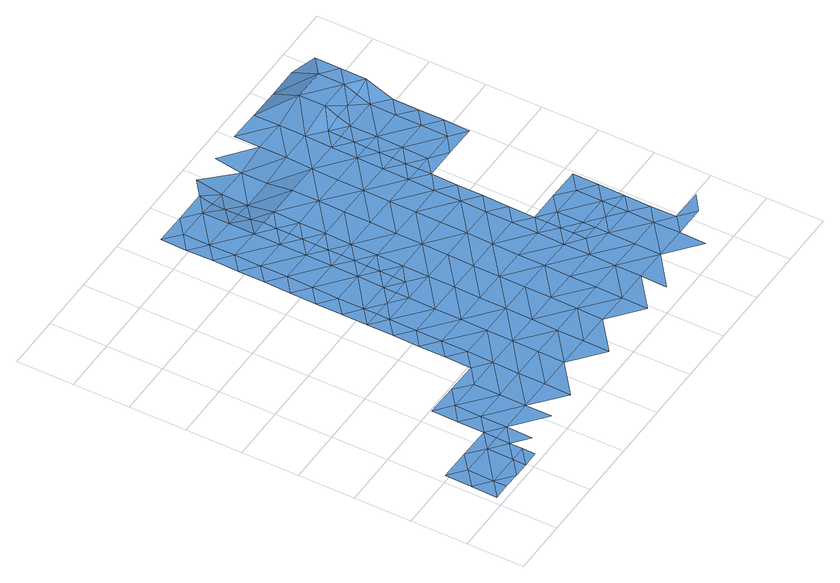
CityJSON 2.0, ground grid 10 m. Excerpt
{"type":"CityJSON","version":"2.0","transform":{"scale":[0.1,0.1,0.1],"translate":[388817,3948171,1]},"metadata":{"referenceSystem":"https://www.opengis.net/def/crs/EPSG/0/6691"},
"CityObjects":{
"waterbody1":{"type":"WaterBody","attributes":{"name":"10","class":"1140","function":"1","WaterBodyRiverFloodingRiskAttribute.description":"1","WaterBodyRiverFloodingRiskAttribute.rank":"2","WaterBodyRiverFloodingRiskAttribute.adminType":"2","WaterBodyRiverFloodingRiskAttribute.scale":"L2"},"geometry":[{"type":"MultiSurface","lod":"1","boundaries":[[[0,1,2]],[[3,4,0]],[[5,6,2]],[[7,8,9]],[[10,5,1]],[[1,5,2]],[[10,11,5]],[[3,0,2]],[[8,12,6]],[[6,5,9]],[[9,8,6]],[[13,14,6]],[[15,9,5]],[[15,5,11]],[[12,13,6]],[[6,14,2]],[[14,3,2]],[[7,9,15]]]}]},
"waterbody2":{"type":"WaterBody","attributes":{"name":"10","class":"1140","function":"1","WaterBodyRiverFloodingRiskAttribute.description":"1","WaterBodyRiverFloodingRiskAttribute.rank":"3","WaterBodyRiverFloodingRiskAttribute.adminType":"2","WaterBodyRiverFloodingRiskAttribute.scale":"L2"},"geometry":[{"type":"MultiSurface","lod":"1","boundaries":[[[1,16,10]],[[17,16,1]],[[10,16,11]],[[11,18,19]],[[11,16,18]],[[18,20,19]],[[19,20,21]],[[20,22,21]],[[18,16,23]],[[18,24,20]],[[16,25,23]],[[23,24,18]],[[20,26,22]],[[20,24,26]],[[27,28,23]],[[23,29,24]],[[24,30,26]],[[22,26,31]],[[23,28,29]],[[24,29,30]],[[31,26,30]],[[27,32,28]],[[28,33,29]],[[34,31,30]],[[35,31,34]],[[36,35,34]],[[37,35,36]],[[33,28,32]],[[38,39,37]],[[36,38,37]],[[30,29,40]],[[29,33,40]],[[34,41,36]],[[38,42,39]],[[39,42,43]],[[34,30,41]],[[41,30,40]],[[36,44,38]],[[45,43,42]],[[33,46,40]],[[32,47,48]],[[33,32,46]],[[36,41,44]],[[46,32,48]],[[42,38,49]],[[45,42,50]],[[49,38,44]],[[40,51,41]],[[52,40,46]],[[41,51,44]],[[53,42,49]],[[47,54,48]],[[50,42,53]],[[51,40,52]],[[44,55,49]],[[56,50,53]],[[57,44,51]],[[46,48,58]],[[49,59,53]],[[52,46,58]],[[55,44,57]],[[55,59,49]],[[48,54,58]],[[56,53,60]],[[59,60,53]],[[61,52,58]],[[51,52,62]],[[51,63,57]],[[62,52,61]],[[54,64,58]],[[59,65,60]],[[65,66,67]],[[57,68,55]],[[67,60,65]],[[63,68,57]],[[51,62,63]],[[65,69,66]],[[54,70,64]],[[55,71,59]],[[72,66,69]],[[61,58,73]],[[74,72,69]],[[68,71,55]],[[75,62,61]],[[58,64,73]],[[76,77,78]],[[78,74,76]],[[74,69,76]],[[79,61,73]],[[62,75,63]],[[65,80,69]],[[76,81,77]],[[70,82,64]],[[65,59,80]],[[83,81,84]],[[83,77,81]],[[75,61,79]],[[80,59,71]],[[75,85,63]],[[86,84,87]],[[85,88,63]],[[84,81,87]],[[89,86,87]],[[76,69,90]],[[73,91,79]],[[90,69,80]],[[73,64,91]],[[87,92,89]],[[68,63,88]],[[68,93,71]],[[92,94,95]],[[95,89,92]],[[91,64,82]],[[88,93,68]],[[96,97,76]],[[98,87,81]],[[92,99,94]],[[99,100,101]],[[76,90,96]],[[81,76,97]],[[101,94,99]],[[75,79,102]],[[80,71,93]],[[102,79,91]],[[75,103,85]],[[104,105,82]],[[87,98,92]],[[102,103,75]],[[99,106,100]],[[93,107,80]],[[80,108,90]],[[109,106,110]],[[109,100,106]],[[98,81,97]],[[82,105,91]],[[111,99,92]],[[90,112,96]],[[98,111,92]],[[113,110,106]],[[88,85,114]],[[108,112,90]],[[114,85,103]],[[80,107,108]],[[88,115,93]],[[99,116,106]],[[102,91,117]],[[112,118,96]],[[103,102,119]],[[120,116,99]],[[91,105,117]],[[120,99,111]],[[88,114,121]],[[97,96,118]],[[122,123,103]],[[103,123,114]],[[103,119,122]],[[98,97,118]],[[124,102,117]],[[113,106,116]],[[88,121,115]],[[119,102,124]],[[107,125,108]],[[107,93,125]],[[123,126,114]],[[127,121,114]],[[98,128,111]],[[126,127,114]],[[125,93,115]],[[129,128,98]],[[128,120,111]],[[108,130,112]],[[105,131,117]],[[132,119,124]],[[98,118,129]],[[115,121,133]],[[130,108,125]],[[112,134,118]],[[105,135,136]],[[121,127,133]],[[128,137,120]],[[131,105,136]],[[124,117,131]],[[132,124,138]],[[139,115,133]],[[116,120,137]],[[125,115,139]],[[112,130,134]],[[134,140,118]],[[141,130,125]],[[137,142,116]],[[139,141,125]],[[143,124,131]],[[144,116,142]],[[138,124,143]],[[129,145,128]],[[129,118,145]],[[146,134,130]],[[141,146,130]],[[145,118,140]],[[131,136,147]],[[148,138,143]],[[149,143,131]],[[145,150,128]],[[128,151,137]],[[152,153,134]],[[134,153,140]],[[149,131,147]],[[152,134,146]],[[147,136,154]],[[155,148,143]],[[156,142,137]],[[157,158,140]],[[155,143,149]],[[140,153,157]],[[145,140,158]],[[128,150,151]],[[154,159,147]],[[158,160,145]],[[161,150,145]],[[160,161,145]],[[162,142,156]],[[137,151,156]],[[163,151,150]],[[164,163,150]],[[164,150,161]],[[162,156,165]],[[166,156,151]],[[167,151,163]],[[167,166,151]],[[168,167,163]],[[165,156,166]],[[168,169,167]],[[165,166,170]],[[169,171,167]],[[166,167,171]],[[172,171,169]],[[170,166,173]],[[173,166,171]],[[172,174,171]],[[170,173,175]],[[171,176,173]],[[171,174,176]],[[173,177,175]],[[173,176,177]]]}]},
"waterbody3":{"type":"WaterBody","attributes":{"name":"10","class":"1140","function":"1","WaterBodyRiverFloodingRiskAttribute.description":"1","WaterBodyRiverFloodingRiskAttribute.rank":"2","WaterBodyRiverFloodingRiskAttribute.adminType":"2","WaterBodyRiverFloodingRiskAttribute.scale":"L2"},"geometry":[{"type":"MultiSurface","lod":"1","boundaries":[[[45,178,43]],[[179,180,181]],[[182,183,184]],[[180,185,181]],[[67,66,186]],[[178,50,186]],[[187,188,89]],[[78,77,189]],[[190,84,188]],[[178,186,191]],[[192,193,194]],[[185,188,195]],[[66,191,186]],[[196,197,192]],[[185,180,190]],[[72,74,191]],[[184,180,179]],[[181,185,198]],[[194,193,110]],[[45,50,178]],[[77,190,189]],[[198,185,195]],[[189,190,180]],[[197,193,192]],[[89,95,187]],[[86,89,188]],[[198,195,199]],[[189,74,78]],[[83,84,190]],[[100,109,193]],[[95,94,187]],[[72,191,66]],[[100,193,200]],[[101,100,200]],[[186,60,67]],[[56,60,186]],[[189,191,74]],[[201,183,182]],[[43,178,201]],[[77,83,190]],[[94,101,200]],[[187,195,188]],[[184,189,180]],[[195,187,197]],[[185,190,188]],[[186,50,56]],[[199,197,196]],[[183,191,184]],[[192,194,202]],[[201,178,183]],[[188,84,86]],[[109,110,193]],[[193,197,200]],[[196,192,202]],[[178,191,183]],[[182,184,179]],[[94,200,187]],[[187,200,197]],[[197,199,195]],[[189,184,191]]]}]},
"waterbody4":{"type":"WaterBody","attributes":{"name":"10","class":"1140","function":"1","WaterBodyRiverFloodingRiskAttribute.description":"1","WaterBodyRiverFloodingRiskAttribute.rank":"2","WaterBodyRiverFloodingRiskAttribute.adminType":"2","WaterBodyRiverFloodingRiskAttribute.scale":"L2"},"geometry":[{"type":"MultiSurface","lod":"1","boundaries":[[[203,138,204]],[[122,132,203]],[[205,206,207]],[[208,207,209]],[[123,208,126]],[[132,138,203]],[[126,208,127]],[[127,208,209]],[[122,203,123]],[[205,204,155]],[[203,208,123]],[[204,207,208]],[[209,207,206]],[[204,138,148]],[[205,207,204]],[[203,204,208]],[[119,132,122]],[[148,155,204]]]}]},
"waterbody5":{"type":"WaterBody","attributes":{"name":"10","class":"1140","function":"1","WaterBodyRiverFloodingRiskAttribute.description":"1","WaterBodyRiverFloodingRiskAttribute.rank":"2","WaterBodyRiverFloodingRiskAttribute.adminType":"2","WaterBodyRiverFloodingRiskAttribute.scale":"L2"},"geometry":[{"type":"MultiSurface","lod":"1","boundaries":[[[210,169,211]],[[157,153,212]],[[213,214,215]],[[216,217,215]],[[218,219,146]],[[160,158,220]],[[210,221,222]],[[212,219,216]],[[220,210,211]],[[152,146,219]],[[211,161,220]],[[174,172,210]],[[220,161,160]],[[152,219,153]],[[220,214,221]],[[222,174,210]],[[212,216,214]],[[158,157,212]],[[168,163,211]],[[221,214,213]],[[222,221,213]],[[212,220,158]],[[172,169,210]],[[217,216,218]],[[218,216,219]],[[211,169,168]],[[164,161,211]],[[211,163,164]],[[215,214,216]],[[221,210,220]],[[220,212,214]],[[153,219,212]]]}]}
},
"vertices":[
[120,32,15],[120,55,15],[91,32,15],[91,9,15],[119,9,15],[92,78,15],[35,33,15],[8,103,15],[7,56,15],[36,79,15],[120,78,15],[121,101,15],[6,10,15],[35,10,15],[63,9,15],[64,102,15],
[149,78,15],[148,32,15],[149,124,15],[121,147,15],[150,170,15],[122,194,15],[178,193,15],[205,77,15],[206,123,15],[205,31,15],[206,169,15],[261,30,15],[262,76,15],[262,123,15],[263,169,15],[235,192,15],[318,76,15],[319,122,15],[264,215,15],[236,238,15],[264,261,15],[236,285,15],[265,307,15],[237,331,15],[319,168,15],[320,214,15],[265,354,15],[237,377,15],[321,260,15],[266,377,15],[375,121,15],[374,29,15],[375,75,15],[321,307,15],[294,376,15],[377,214,15],[376,167,15],[322,353,15],[431,74,15],[378,306,15],[322,376,15],[377,260,15],[432,120,15],[378,352,15],[350,376,15],[433,167,15],[433,213,15],[434,259,15],[488,73,15],[379,398,15],[351,422,15],[351,399,15],[434,305,15],[380,445,15],[487,27,15],[435,351,15],[351,445,15],[489,120,15],[352,468,15],[490,212,15],[380,491,15],[352,514,15],[352,491,15],[489,166,15],[436,398,15],[381,537,15],[545,73,15],[352,537,15],[353,561,15],[490,258,15],[353,584,15],[381,583,15],[491,305,15],[353,607,15],[436,444,15],[545,119,15],[382,629,15],[492,351,15],[354,653,11],[354,630,15],[437,490,15],[437,536,15],[438,583,15],[382,676,7],[354,699,10],[354,676,10],[546,165,15],[546,211,15],[544,27,15],[601,72,16],[383,722,7],[492,397,15],[493,443,15],[355,722,10],[355,745,15],[438,629,15],[493,489,15],[384,768,15],[547,258,15],[548,350,15],[440,721,7],[602,118,15],[494,536,15],[574,188,15],[439,675,7],[547,304,15],[575,211,15],[575,234,15],[602,165,15],[549,396,15],[575,257,15],[575,280,15],[495,628,15],[494,582,15],[549,443,15],[658,118,15],[603,188,15],[576,327,15],[550,489,15],[657,25,16],[658,71,16],[496,674,16],[631,187,15],[577,373,15],[550,535,15],[577,419,15],[496,721,16],[659,164,15],[440,767,15],[551,581,15],[578,465,15],[686,94,16],[659,187,15],[687,140,15],[552,627,15],[552,674,16],[578,488,15],[578,511,15],[714,71,16],[687,187,15],[553,720,16],[579,535,15],[579,558,15],[743,93,16],[579,581,15],[580,604,15],[497,767,15],[580,650,16],[580,627,15],[553,766,15],[609,719,34],[609,673,34],[608,650,24],[637,649,24],[610,765,15],[665,672,34],[665,649,24],[666,718,34],[693,649,34],[666,765,15],[694,695,34],[694,741,34],
[266,400,15],[239,516,15],[268,538,15],[240,562,15],[238,469,15],[266,446,15],[267,492,15],[268,585,15],[322,399,15],[325,630,15],[325,584,15],[324,492,15],[324,538,15],[323,445,15],[270,723,14],[326,723,14],[298,746,14],[269,631,15],[241,701,14],[269,677,14],[240,608,15],[241,654,15],[326,676,14],[238,423,15],[242,747,14],
[603,211,15],[659,210,15],[688,233,15],[689,279,15],[660,256,15],[603,257,15],[632,280,15],
[665,626,15],[608,627,15],[607,534,15],[692,556,15],[664,534,15],[692,510,15],[663,487,15],[691,464,15],[634,465,15],[606,488,15],[608,580,15],[664,580,15],[693,602,15]
]}
